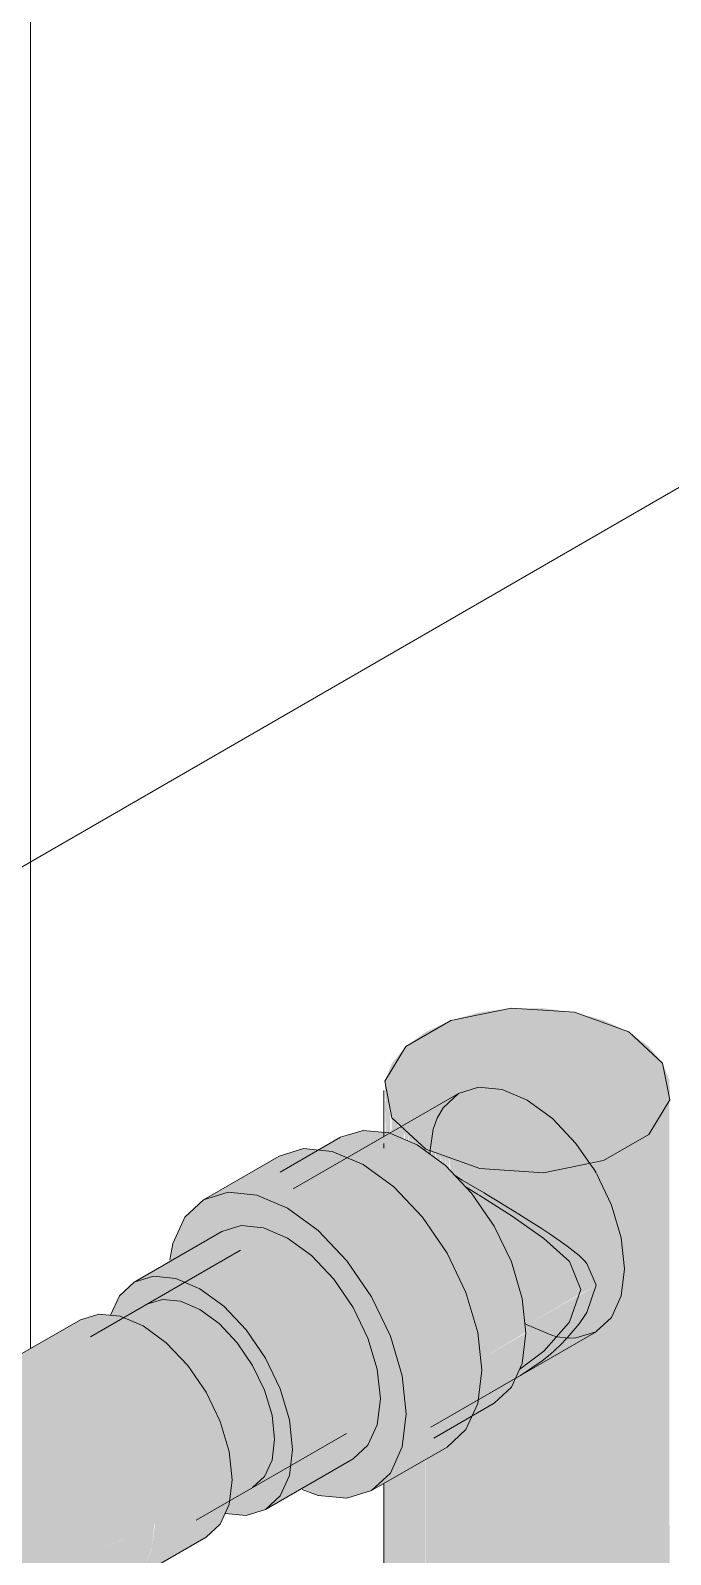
# Model space of a CAD drawing. Header units: millimetres. Extents: x -3576 to 4228, y -1686 to 5244.
# Drawn here: x 1875 to 2102, y 2109 to 2649 of the extents above; entities that cross this region are included whole.
import ezdxf

# ---------------------------------------------------------------- set-up
doc = ezdxf.new("R2010")
doc.units = ezdxf.units.MM
for name, color, linetype, lineweight in [('A-_ANNOTSPNO_A', 7, 'Continuous', 9), ('A_--------_E-', 8, 'Continuous', 9), ('M-_EQPT----_E', 7, 'Continuous', 9), ('M-_WATR----_E', 5, 'Continuous', 9)]:
    doc.layers.add(name, color=color, linetype=linetype, lineweight=lineweight)

# ---------------------------------------------------------------- blocks, each defined once
blk = doc.blocks.new('UV-Cleaner ODV-15 - UV-Cleaner ODV-15_ipt-677162-В50 Аксонометрия')
at = {"layer": 'A_--------_E-', "lineweight": 20}
for color, points in [(10, [(2073.27, 2246.78), (2078.72, 2248.43), (2086.9, 2252.19), (2093.99, 2257.33), (2098.93, 2263.25), (2101.46, 2269.65), (2101.32, 2276.56), (2098.93, 2282.62), (2093.99, 2288.54), (2086.9, 2293.67), (2078.01, 2297.77), (2067.76, 2300.62), (2056.21, 2302.08), (2045.29, 2302.08), (2034.2, 2300.62), (2023.95, 2297.77), (2015.06, 2293.67), (2007.97, 2288.54), (2003.03, 2282.62), (2000.5, 2275.81), (2000.79, 2268.92), (2003.62, 2262.53), (2006.05, 2260.01), (2026.61, 2271.88), (2033.74, 2274.08), (2042.06, 2273.26), (2050.98, 2269.46), (2059.9, 2262.96), (2068.22, 2254.18), (2073.22, 2246.85)]), (254, [(2064.09, 2258.54), (2059.9, 2262.96), (2050.54, 2269.65), (2042.06, 2273.26), (2033.65, 2274.05), (2026.61, 2271.88), (2014.16, 2264.69), (2022.18, 2261.78), (2032.01, 2267.46), (2059.9, 2259.7)])]:
    blk.add_hatch(color=color, dxfattribs=at).paths.add_polyline_path(points)
h = blk.add_hatch(color=10, dxfattribs=at)
h.paths.add_polyline_path([(2008.71, 1268.17), (2011.39, 1273.94), (2015.06, 1271.58), (2015.06, 1313.06), (2011.3, 1310.37), (2011.07, 1310.21), (2008.34, 1308.27), (2003.51, 1302.77), (2000.78, 1296.81), (2000.78, 1288.64), (2000.26, 1288.64), (2000.38, 1282.11), (2001.91, 1276.56), (2005.68, 1270.88), (2007.47, 1269.28)])
h.paths.add_polyline_path([(2000.26, 1326.72), (2015.06, 1335.27), (2014.95, 2142.19), (2000.37, 2133.78), (2000.26, 1336.41)])
h.paths.add_polyline_path([(2002.22, 2257.8), (2002.53, 2258.26), (2002.4, 2264.85), (2000.5, 2269.4), (2000.86, 2257.99), (2002.22, 2257.8)])
h.paths.add_polyline_path([(2002.73, 2258.09), (2002.78, 2258.12), (2002.74, 2259.31)])
h.paths.add_polyline_path([(2002.8, 2258.13), (2002.85, 2258.16), (2002.8, 2259.31)])
h.paths.add_polyline_path([(2002.86, 2258.17), (2002.91, 2258.2), (2002.86, 2259.31)])
h.paths.add_polyline_path([(2002.93, 2258.21), (2002.98, 2258.23), (2002.92, 2259.31)])
h.paths.add_polyline_path([(2002.99, 2258.24), (2005.65, 2260.1), (2002.95, 2263.25), (2002.98, 2259.31)])
h = blk.add_hatch(color=10, dxfattribs=at)
h.paths.add_polyline_path([(2069.35, 1256.81), (2078.72, 1259.58), (2086.9, 1263.42), (2093.99, 1268.65), (2098.34, 1273.55), (2098.49, 1282.01), (2101.08, 1287.85), (2101.67, 1293.3), (2100.28, 1299.11), (2097.14, 1304.41), (2093.11, 1308.71), (2084.91, 1314.15), (2083.91, 1314.64), (2075.35, 1309.7), (2068.22, 1307.5), (2059.76, 1308.38), (2050, 1312.83), (2041.02, 1319.73), (2039.99, 1320.81), (2030.8, 1319.12), (2022.19, 1316.39), (2015.06, 1313.06), (2015.06, 1271.58), (2022.6, 1268), (2032.48, 1265.08), (2040.5, 1263.62), (2050.21, 1262.99), (2059.94, 1263.45), (2069.35, 1264.97), (2069.35, 1259.58)])
h.paths.add_polyline_path([(2085.57, 1315.6), (2101.51, 1318.07), (2101.28, 1324.67), (2086.9, 1316.37)])
h.paths.add_polyline_path([(2101.51, 1318.07), (2101.53, 1318.07), (2101.51, 1318.81)])
h.paths.add_polyline_path([(2101.54, 1318.07), (2101.56, 1318.08), (2101.54, 1318.28)])
h.paths.add_polyline_path([(2101.57, 1318.08), (2101.59, 1318.08), (2101.57, 1318.81)])
h.paths.add_polyline_path([(2035.08, 1326), (2032.88, 1328.66), (2026.61, 1337.85), (2021.13, 1349.26), (2017.68, 1360.85), (2016.51, 1371.83), (2017.68, 1381.45), (2021.58, 1389.48), (2026.61, 1394.14), (2049.24, 1407.38), (2053.08, 1415.87), (2059.94, 1421.97), (2067.17, 1426.35), (2069.35, 1430.98), (2075.89, 1437.05), (2101.57, 1451.88), (2101.32, 2269.3), (2098.93, 2263.25), (2093.54, 2257), (2086.9, 2252.19), (2078.01, 2248.1), (2073.34, 2246.67), (2075.8, 2242.81), (2080.83, 2232.32), (2084.28, 2220.74), (2085.45, 2209.76), (2084.28, 2200.13), (2080.83, 2192.52), (2074.48, 2186.93), (2046.74, 2170.83), (2045.17, 2167.59), (2039.23, 2162.08), (2031.18, 2157.11), (2028.74, 2152.33), (2022.29, 2146.43), (2015.06, 2142.26), (2015.06, 1335.27), (2017.04, 1336.41), (2034.17, 1326.52)])
h = blk.add_hatch(color=254, dxfattribs=at)
h.paths.add_polyline_path([(2068.22, 1307.5), (2075.36, 1309.71), (2083.61, 1314.79), (2082.81, 1315.18), (2085.57, 1315.6), (2095.07, 1321.09), (2095.22, 1326.24), (2085.45, 1330.69), (2075.35, 1338.41), (2068.22, 1345.67), (2053.08, 1355.49), (2045.14, 1361.05), (2036.07, 1369.27), (2031.98, 1379.12), (2036.07, 1390.65), (2045.14, 1401.07), (2048.78, 1403.64), (2049.22, 1407.2), (2026.61, 1394.14), (2021.13, 1389.06), (2017.68, 1381.45), (2016.51, 1371.83), (2017.68, 1360.85), (2021.13, 1349.26), (2027.59, 1336.41), (2033.74, 1327.4), (2035.66, 1325.66), (2043.21, 1321.3), (2040.2, 1320.59), (2042.06, 1318.63), (2050.98, 1312.12), (2060.2, 1308.3), (2065.13, 1307.81)])
h.paths.add_polyline_path([(2046.79, 2170.94), (2075.41, 2187.49), (2080.83, 2192.52), (2084.28, 2200.13), (2085.45, 2209.81), (2084.28, 2220.74), (2080.83, 2232.32), (2077.48, 2239.31), (2075.35, 2203.92), (2072.05, 2194.32), (2065.13, 2185.24), (2055.78, 2176.81), (2046.84, 2171.07)])
at = {"layer": 'A_--------_E-', "color": 191, "lineweight": 20}
for p, q in [((2000.18, 2272.93), (2000.18, 2256.58)), ((2000.21, 2256.64), (1968.06, 2238.07)), ((2000.18, 2254.12), (2000.18, 2252.49)), ((2016.81, 2153.64), (2048.96, 2172.2)), ((2000.18, 2133.67), (2000.18, 1284.16))]:
    blk.add_line(p, q, dxfattribs=at)
at = {"layer": 'A_--------_E-', "color": 181, "lineweight": 20}
for p, q in [((2025.52, 2242.63), (2027.92, 2241.21)), ((2036.23, 2236.27), (2039.68, 2234.19)), ((2047.94, 2229.15), (2051.56, 2226.89)), ((2059.11, 2221.98), (2062.63, 2219.57)), ((2069.36, 2214.42), (2071.39, 2212.44)), ((2071.39, 2193.16), (2069.36, 2190.21)), ((2062.63, 2182.65), (2059.11, 2179.43)), ((2048.6, 2171.98), (2046.83, 2171.03))]:
    blk.add_line(p, q, dxfattribs=at)
at = {"layer": 'A_--------_E-', "color": 191, "lineweight": 20}
for points in [[(2086.9, 2293.67, 0), (2067.76, 2300.62, 0), (2045.29, 2302.08, 0), (2023.95, 2297.77, 0), (2007.97, 2288.54, 0), (2000.5, 2276.22, 0), (2003.03, 2263.25, 0), (2015.06, 2252.19, 0)], [(2015.06, 2252.19, 0), (2034.2, 2245.25, 0), (2056.67, 2243.79, 0), (2078.01, 2248.1, 0), (2093.99, 2257.33, 0), (2101.46, 2269.65, 0), (2098.93, 2282.62, 0), (2086.9, 2293.67, 0)], [(2027.92, 2241.21, 0), (2035.66, 2236.61, 0), (2036.23, 2236.27, 0)], [(2039.68, 2234.19, 0), (2046.45, 2230.06, 0), (2047.94, 2229.15, 0)], [(2051.56, 2226.89, 0), (2056.28, 2223.85, 0), (2059.11, 2221.98, 0)], [(2062.63, 2219.57, 0), (2065.13, 2217.74, 0), (2069.36, 2214.42, 0)], [(2071.39, 2212.44, 0), (2072.05, 2211.62, 0), (2075.35, 2203.92, 0)], [(2075.35, 2203.92, 0), (2072.05, 2194.32, 0), (2071.39, 2193.16, 0)], [(2069.36, 2190.21, 0), (2065.13, 2185.24, 0), (2062.63, 2182.65, 0)], [(2059.11, 2179.43, 0), (2056.28, 2177.13, 0), (2048.6, 2171.98, 0)]]:
    blk.add_polyline3d(points, dxfattribs=at)
at = {"layer": 'A_--------_E-', "color": 253, "lineweight": 20}
for points in [[(2033.65, 2235.97, 0), (2033.06, 2236.34, 0), (2029.3, 2238.68, 0)], [(2069.98, 2202.46, 0), (2065.89, 2212.31, 0), (2056.82, 2220.53, 0), (2045.63, 2228.37, 0), (2033.94, 2235.79, 0)], [(2065.64, 2190.52, 0), (2065.89, 2190.93, 0), (2069.98, 2202.46, 0)], [(2048.38, 2174.2, 0), (2056.82, 2180.52, 0), (2065.63, 2190.52, 0)]]:
    blk.add_polyline3d(points, dxfattribs=at)
blk = doc.blocks.new('UV-Cleaner ODV-15 - Standard-553269-В50 Аксонометрия')
at = {"layer": 'M-_EQPT----_E', "lineweight": 20}
h = blk.add_hatch(color=254, dxfattribs=at)
h.paths.add_polyline_path([(2069.25, 2200.4), (2075.35, 2203.92), (2077.48, 2239.31), (2074.32, 2245.25), (2067.76, 2254.66), (2064.09, 2258.54), (2032.01, 2267.46), (2022.18, 2261.78), (2014.16, 2264.69), (2002.99, 2258.24), (2003.28, 2257.35), (2007.06, 2255.74), (2007.4, 2258.01), (2007.43, 2257.79), (2007.68, 2255.48), (2008.12, 2255.29), (2008.3, 2257.09), (2008.86, 2256.61), (2009.19, 2254.84), (2009.55, 2254.69), (2009.61, 2256.14), (2010.29, 2255.64), (2010.63, 2254.23), (2010.98, 2254.08), (2011.09, 2255.07), (2011.96, 2254.44), (2012.21, 2253.49), (2012.3, 2253.63), (2012.33, 2254.17), (2013.51, 2253.05), (2013.76, 2253.14), (2014.95, 2252.19), (2015.21, 2252.12), (2016.73, 2251.43), (2017.01, 2251.3), (2018.53, 2250.59), (2018.83, 2248.67), (2018.97, 2248.72), (2019, 2250.38), (2020.2, 2249.8), (2020.48, 2247.46), (2020.79, 2247.24), (2021.04, 2249.44), (2022.01, 2248.72), (2022.29, 2246.05), (2022.76, 2245.54), (2022.86, 2248.6), (2023.54, 2248.29), (2023.81, 2244.43), (2030.2, 2238.07), (2043.75, 2229.56), (2050.75, 2224.78), (2058.53, 2218.99), (2065.89, 2212.31), (2069.98, 2202.46), (2069.35, 2200.67)])
h.paths.add_polyline_path([(2070.94, 2213.04), (2070.77, 2213.15), (2070.77, 2213.15)])
h.paths.add_polyline_path([(2070.32, 2213.45), (2070.32, 2213.45), (2069.68, 2213.87)])
h.paths.add_polyline_path([(2069.45, 2214.02), (2069.45, 2214.02), (2069.04, 2214.29)])
h.paths.add_polyline_path([(2062.21, 2219.83), (2062.02, 2220.03), (2062.01, 2220.03)])
h.paths.add_polyline_path([(2061.11, 2220.94), (2060.83, 2221.08), (2060.83, 2221.08)])
h.paths.add_polyline_path([(2051.37, 2226.95), (2051.36, 2226.96), (2051.35, 2227.65)])
h.paths.add_polyline_path([(2002.51, 2257.68), (2002.23, 2257.8), (2002.51, 2257.68)])
h = blk.add_hatch(color=254, dxfattribs=at)
h.paths.add_polyline_path([(2023.33, 2248.39), (2022.84, 2248.29), (2023.04, 2245.25), (2023.32, 2245.25), (2023.33, 2248.29)])
h.paths.add_polyline_path([(2023.4, 2248.35), (2023.33, 2248.1), (2023.4, 2248.29)])
h.paths.add_polyline_path([(2022.02, 2246.32), (2021.98, 2249.01), (2021.04, 2249.44), (2021.04, 2247.06), (2022.01, 2246.34)])
h.paths.add_polyline_path([(2020.21, 2247.66), (2020.2, 2249.83), (2018.95, 2250.4), (2019, 2248.54), (2020.2, 2247.67)])
h.paths.add_polyline_path([(2018.54, 2248.88), (2018.4, 2250.65), (2017.01, 2251.3), (2017.27, 2249.8), (2018.53, 2248.88)])
h.paths.add_polyline_path([(2016.73, 2250.2), (2016.73, 2251.43), (2015.2, 2252.13), (2015.21, 2251.31), (2016.73, 2250.2)])
h.paths.add_polyline_path([(2014.95, 2251.5), (2014.94, 2252.28), (2013.73, 2253.05), (2013.99, 2252.19), (2014.94, 2251.5)])
h.paths.add_polyline_path([(2013.51, 2252.55), (2013.51, 2253.32), (2012.29, 2254.2), (2012.45, 2253.32), (2013.51, 2252.55)])
h.paths.add_polyline_path([(2011.96, 2253.66), (2011.96, 2254.44), (2010.96, 2255.07), (2011.09, 2254.03), (2011.96, 2253.66)])
h.paths.add_polyline_path([(2010.34, 2254.35), (2010.29, 2255.64), (2009.52, 2256.21), (2009.75, 2254.6), (2010.29, 2254.37)])
h.paths.add_polyline_path([(2008.89, 2254.96), (2008.69, 2256.81), (2008.3, 2256.93), (2008.3, 2255.22), (2008.85, 2254.98)])
for color, points in [(9, [(2050.24, 2189.42), (2069.35, 2200.67), (2069.98, 2202.46), (2065.68, 2212.5), (2056.21, 2220.96), (2040.38, 2231.7), (2029.37, 2238.57), (2031.42, 2236.34), (2039.99, 2223.32), (2045.66, 2211.1), (2049.26, 2198.52), (2049.9, 2192.52)]), (254, [(2046.85, 2171.09), (2056.82, 2177.63), (2065.89, 2186.24), (2072.05, 2194.32), (2075.35, 2203.92), (2069.16, 2200.13), (2065.55, 2190.55), (2056.21, 2180.08), (2048.41, 2174.54), (2047, 2171.42)]), (9, [(2048.44, 2174.6), (2056.82, 2180.52), (2065.89, 2190.93), (2069.25, 2200.4), (2050.24, 2189.42), (2050.49, 2186.93), (2048.93, 2175.67), (2048.47, 2174.66)])]:
    blk.add_hatch(color=color, dxfattribs=at).paths.add_polyline_path(points)
at = {"layer": 'M-_EQPT----_E', "color": 191, "lineweight": 20}
for p, q in [((2026.61, 2271.88), (2033.74, 2274.08)), ((2033.74, 2274.08), (2042.06, 2273.26)), ((2026.61, 2271.88), (1968.06, 2238.07)), ((2042.06, 2273.26), (2050.98, 2269.46)), ((2050.98, 2269.46), (2059.9, 2262.96)), ((2059.9, 2262.96), (2068.22, 2254.18)), ((2068.22, 2254.18), (2074.26, 2245.58)), ((2074.29, 2245.53), (2075.36, 2243.73)), ((2075.45, 2243.57), (2080.83, 2232.32)), ((2080.83, 2232.32), (2084.28, 2220.74)), ((2084.28, 2220.74), (2085.45, 2209.76)), ((2085.45, 2209.76), (2084.28, 2200.13)), ((2084.28, 2200.13), (2080.83, 2192.52)), ((2080.83, 2192.52), (2075.42, 2187.48)), ((2016.81, 2153.64), (2075.36, 2187.44))]:
    blk.add_line(p, q, dxfattribs=at)
at = {"layer": 'M-_EQPT----_E', "color": 181, "lineweight": 20}
blk.add_line((2016.52, 2250.37), (2016.56, 2251.58), dxfattribs=at)
at = {"layer": 'M-_EQPT----_E', "color": 253, "lineweight": 20}
for p, q in [((2050.98, 2189.85), (2050.12, 2190.36)), ((2065.45, 2185.18), (2061.57, 2185.67))]:
    blk.add_line(p, q, dxfattribs=at)
for points in [[(2019.06, 2263.1, 0), (2021.13, 2266.8, 0), (2026.61, 2271.88, 0)], [(2016.57, 2251.74, 0), (2017.68, 2259.18, 0), (2019.06, 2263.1, 0)], [(2061.57, 2185.67, 0), (2059.9, 2186.06, 0), (2050.98, 2189.85, 0)], [(2075.26, 2187.38, 0), (2068.22, 2185.24, 0), (2065.45, 2185.18, 0)]]:
    blk.add_polyline3d(points, dxfattribs=at)
blk.add_blockref('UV-Cleaner ODV-15 - UV-Cleaner ODV-15_ipt-677162-В50 Аксонометрия', (0, 0))
blk = doc.blocks.new('COMER_EL50_U-PVC отвод 90 - DN16-DN315 _Grey_-V1-В50 Аксонометрия')
at = {"layer": 'M-_WATR----_E', "lineweight": 20}
for points in [[(1792.05, 2119.19), (1793.12, 2129.21), (1796.26, 2139.79), (1801.26, 2150.2), (1807.78, 2159.74), (1815.37, 2167.75), (1823.51, 2173.69), (1831.66, 2177.16), (1839.25, 2177.91), (1845.76, 2175.9), (1818.4, 2191.69), (1811.88, 2193.71), (1804.29, 2192.95), (1796.15, 2189.49), (1788, 2183.55), (1780.41, 2175.54), (1773.9, 2166), (1768.9, 2155.59), (1765.62, 2143.81), (1764.68, 2134.99), (1785.5, 2122.97)], [(1919.04, 2119.19), (1946.41, 2134.99), (1945.33, 2145.01), (1942.19, 2155.59), (1937.19, 2166), (1929.47, 2176.81), (1923.08, 2183.55), (1914.94, 2189.49), (1906.8, 2192.95), (1899.21, 2193.71), (1892.69, 2191.69), (1865.33, 2175.9), (1871.84, 2177.91), (1880.25, 2176.81), (1887.58, 2173.69), (1895.72, 2167.75), (1903.31, 2159.74), (1909.83, 2150.2), (1914.83, 2139.79), (1917.97, 2129.21)], [(1855.54, 2104.01), (1869.59, 2104.64), (1883.29, 2106.54), (1896.31, 2109.66), (1908.63, 2114.06), (1919.04, 2119.19), (1917.97, 2129.21), (1914.83, 2139.79), (1909.83, 2150.2), (1903.31, 2159.74), (1895.72, 2167.75), (1887.58, 2173.69), (1879.43, 2177.16), (1871.84, 2177.91), (1862.78, 2174.85), (1855.22, 2174.12), (1847.89, 2175.02), (1842.81, 2176.81), (1839.25, 2177.91), (1830.84, 2176.81), (1823.51, 2173.69), (1815.37, 2167.75), (1807.78, 2159.74), (1801.26, 2150.2), (1796.26, 2139.79), (1793.12, 2129.21), (1792.05, 2119.19), (1802.76, 2113.91), (1814.78, 2109.66), (1830.62, 2106.15), (1841.5, 2104.64), (1848.52, 2104.32)], [(1801.26, 2098.82), (1796.26, 2103.46), (1793.07, 2110.81), (1792.05, 2119.19), (1764.68, 2134.99), (1765.75, 2126.2), (1768.97, 2119.19), (1773.9, 2114.62), (1793.12, 2103.52)], [(1909.83, 2098.82), (1937.19, 2114.62), (1942.19, 2119.26), (1945.33, 2126.2), (1946.41, 2134.99), (1919.04, 2119.19), (1917.97, 2110.41), (1914.83, 2103.46)], [(1849.13, 2085.39), (1862.91, 2085.42), (1872.76, 2086.5), (1882.8, 2088.35), (1891.89, 2091.05), (1901.89, 2095.01), (1909.83, 2098.82), (1914.83, 2103.46), (1918.02, 2110.81), (1918.82, 2119.08), (1908.33, 2113.91), (1896.31, 2109.66), (1883.29, 2106.54), (1869.59, 2104.64), (1855.54, 2104.01), (1841.5, 2104.64), (1827.79, 2106.54), (1813.8, 2110), (1801.72, 2114.42), (1792.05, 2119.19), (1793.12, 2110.41), (1796.26, 2103.46), (1801.72, 2098.6), (1812.24, 2093.62), (1823.14, 2089.86), (1832.3, 2087.7), (1846.54, 2085.76)]]:
    blk.add_hatch(color=47, dxfattribs=at).paths.add_polyline_path(points)
at = {"layer": 'M-_WATR----_E', "color": 180, "lineweight": 20}
for p, q in [((1845.76, 2175.9), (1818.4, 2191.69)), ((1892.69, 2191.69), (1865.33, 2175.9)), ((1773.9, 2114.62), (1801.26, 2098.82)), ((1909.83, 2098.82), (1937.19, 2114.62))]:
    blk.add_line(p, q, dxfattribs=at)
for points in [[(1764.68, 2134.99, 0), (1765.75, 2145.01, 0), (1768.9, 2155.59, 0), (1773.9, 2166, 0), (1780.41, 2175.54, 0), (1788, 2183.55, 0), (1796.15, 2189.49, 0), (1804.29, 2192.95, 0), (1811.88, 2193.71, 0), (1818.4, 2191.69, 0)], [(1892.69, 2191.69, 0), (1899.21, 2193.71, 0), (1906.8, 2192.95, 0), (1914.94, 2189.49, 0), (1923.08, 2183.55, 0), (1930.67, 2175.54, 0), (1937.19, 2166, 0), (1942.19, 2155.59, 0), (1945.33, 2145.01, 0), (1946.41, 2134.99, 0)], [(1865.34, 2175.91, 0), (1865.31, 2175.89, 0), (1865.19, 2175.83, 0), (1865.01, 2175.75, 0), (1864.76, 2175.65, 0), (1864.44, 2175.53, 0), (1864.06, 2175.4, 0), (1863.63, 2175.26, 0), (1863.14, 2175.12, 0), (1862.6, 2174.98, 0), (1862.02, 2174.85, 0), (1861.39, 2174.72, 0), (1860.73, 2174.61, 0), (1860.04, 2174.5, 0), (1859.33, 2174.41, 0), (1858.59, 2174.34, 0), (1857.83, 2174.27, 0), (1857.06, 2174.23, 0), (1856.28, 2174.21, 0), (1855.5, 2174.2, 0), (1854.71, 2174.21, 0), (1853.94, 2174.24, 0), (1853.17, 2174.28, 0), (1852.41, 2174.34, 0), (1851.67, 2174.42, 0), (1850.96, 2174.52, 0), (1850.27, 2174.62, 0), (1849.62, 2174.74, 0), (1849, 2174.87, 0), (1848.42, 2175, 0), (1847.89, 2175.14, 0), (1847.41, 2175.28, 0), (1846.98, 2175.41, 0), (1846.61, 2175.54, 0), (1846.3, 2175.66, 0), (1846.05, 2175.76, 0), (1845.88, 2175.84, 0), (1845.77, 2175.89, 0), (1845.74, 2175.91, 0)], [(1773.9, 2114.62, 0), (1768.9, 2119.26, 0), (1765.75, 2126.2, 0), (1764.68, 2134.99, 0)], [(1946.41, 2134.99, 0), (1945.33, 2126.2, 0), (1942.19, 2119.26, 0), (1937.19, 2114.62, 0)], [(1801.26, 2098.82, 0), (1803.89, 2097.36, 0), (1806.54, 2096, 0), (1809.21, 2094.74, 0), (1811.9, 2093.57, 0), (1814.61, 2092.49, 0), (1817.33, 2091.49, 0), (1820.07, 2090.58, 0), (1822.82, 2089.74, 0), (1825.59, 2088.98, 0), (1828.37, 2088.29, 0), (1831.16, 2087.67, 0), (1833.95, 2087.13, 0), (1836.76, 2086.65, 0), (1839.58, 2086.24, 0), (1842.4, 2085.9, 0), (1845.23, 2085.63, 0), (1848.07, 2085.43, 0), (1850.9, 2085.28, 0), (1853.74, 2085.21, 0), (1856.58, 2085.2, 0), (1859.42, 2085.26, 0), (1862.26, 2085.38, 0), (1865.09, 2085.57, 0), (1867.92, 2085.82, 0), (1870.75, 2086.15, 0), (1873.57, 2086.53, 0), (1876.38, 2086.99, 0), (1879.18, 2087.52, 0), (1881.97, 2088.11, 0), (1884.75, 2088.78, 0), (1887.52, 2089.53, 0), (1890.28, 2090.34, 0), (1893.02, 2091.24, 0), (1895.75, 2092.21, 0), (1898.46, 2093.27, 0), (1901.15, 2094.42, 0), (1903.83, 2095.65, 0), (1906.48, 2096.99, 0), (1909.12, 2098.42, 0), (1909.83, 2098.82, 0)]]:
    blk.add_polyline3d(points, dxfattribs=at)
blk = doc.blocks.new('COMER_UN82_U-PVC муфта разборная ВКС- ВР_U-PVC_ с прокладкой EPDM - DN20xG1_2_ - DN63xG2_-V10-В50 Аксонометрия')
at = {"layer": 'M-_WATR----_E', "lineweight": 20}
for points in [[(2034.44, 2177.72), (2050.47, 2187.21), (2049.19, 2199.25), (2045.34, 2212.18), (2039.23, 2224.91), (2031.26, 2236.57), (2021.98, 2246.37), (2011.09, 2254.03), (2002.06, 2257.87), (1992.78, 2258.79), (1983.76, 2255.72), (1976.97, 2251.8), (1981.9, 2251.31), (1992.79, 2246.68), (2003.68, 2238.74), (2014.57, 2226.94), (2022.54, 2215.28), (2029.22, 2201.35), (2033.43, 2187.21), (2034.12, 2180.76)], [(2008.13, 2158.38), (2034.86, 2173.81), (2033.43, 2187.21), (2029.22, 2201.35), (2022.54, 2215.28), (2013.82, 2228.03), (2003.68, 2238.74), (1992.79, 2246.68), (1981.9, 2251.31), (1971.75, 2252.32), (1963.04, 2249.63), (1936.31, 2234.2), (1945.02, 2236.89), (1955.17, 2235.88), (1966.06, 2231.25), (1976.95, 2223.31), (1987.09, 2212.6), (1995.81, 2199.84), (2002.49, 2185.92), (2006.7, 2171.78)], [(1987.09, 2128.45), (1995.81, 2131.14), (2002.49, 2137.34), (2006.7, 2146.63), (2008.13, 2158.38), (2006.7, 2171.78), (2002.49, 2185.92), (1995.81, 2199.84), (1987.09, 2212.6), (1976.95, 2223.31), (1965.97, 2231.29), (1955.17, 2235.88), (1945.02, 2236.89), (1936.31, 2234.2), (1929.62, 2228), (1925.34, 2218.06), (1924.66, 2212.46), (1942.81, 2222.94), (1949.62, 2225.04), (1957.55, 2224.26), (1966.06, 2220.64), (1974.57, 2214.43), (1982.5, 2206.06), (1989.31, 2196.09), (1994.53, 2185.21), (1997.82, 2174.16), (1998.94, 2163.69), (1997.82, 2154.51), (1994.53, 2147.24), (1989.31, 2142.4), (1971.16, 2131.92), (1976.95, 2129.46), (1986.93, 2128.47)], [(1967.82, 2145.72), (1998.94, 2163.69), (1997.82, 2174.16), (1994.19, 2185.92), (1989.31, 2196.09), (1982.5, 2206.06), (1974.57, 2214.43), (1965.97, 2220.67), (1957.55, 2224.26), (1949.62, 2225.04), (1942.81, 2222.94), (1911.69, 2204.98), (1918.5, 2207.08), (1926.43, 2206.29), (1934.94, 2202.67), (1943.45, 2196.47), (1951.38, 2188.09), (1958.83, 2176.81), (1963.42, 2167.25), (1966.7, 2156.2)], [(1951.38, 2122.33), (1958.44, 2124.67), (1963.42, 2129.28), (1966.7, 2136.54), (1967.77, 2146.22), (1966.7, 2156.2), (1962.78, 2168.58), (1957.87, 2178.6), (1951.01, 2188.49), (1943.05, 2196.76), (1934.54, 2202.84), (1926.43, 2206.29), (1918.5, 2207.08), (1911.69, 2204.98), (1906.47, 2200.13), (1903.54, 2193.28), (1906.8, 2192.95), (1908.18, 2192.55), (1916.19, 2197.18), (1921.8, 2198.87), (1928.2, 2198.19), (1935.77, 2194.72), (1941.81, 2190.32), (1948.2, 2183.57), (1953.69, 2175.53), (1957.91, 2166.76), (1960.56, 2157.84), (1961.46, 2149.4), (1960.56, 2141.99), (1957.91, 2136.14), (1953.69, 2132.23), (1945.49, 2127.49), (1945.11, 2125.7), (1943.92, 2123.07), (1946.41, 2122.83)], [(2031.38, 2157.55), (2039.23, 2162.08), (2045.34, 2167.75), (2049.25, 2176.81), (2050.5, 2186.99), (2034.44, 2177.72), (2034.86, 2173.81), (2033.43, 2162.06), (2031.76, 2158.38)], [(1995.81, 2131.14), (2022.6, 2146.63), (2029.22, 2152.77), (2033.43, 2162.06), (2034.86, 2173.81), (2008.13, 2158.38), (2006.7, 2146.63), (2002.49, 2137.34), (1997.82, 2133)], [(1958.19, 2124.44), (1989.31, 2142.4), (1994.53, 2147.24), (1997.82, 2154.51), (1998.94, 2163.69), (1967.82, 2145.72), (1966.7, 2136.54), (1963.42, 2129.28)]]:
    blk.add_hatch(color=47, dxfattribs=at).paths.add_polyline_path(points)
at = {"layer": 'M-_WATR----_E', "color": 180, "lineweight": 20}
for p, q in [((1984.81, 2256.33), (1963.46, 2244)), ((1963.04, 2249.63), (1936.31, 2234.2)), ((1942.81, 2222.94), (1911.69, 2204.98)), ((2017.87, 2149.75), (2039.23, 2162.08)), ((1995.81, 2131.14), (2022.54, 2146.57)), ((1958.19, 2124.44), (1989.31, 2142.4))]:
    blk.add_line(p, q, dxfattribs=at)
for points in [[(1984.81, 2256.33, 0), (1992.78, 2258.79, 0), (2002.06, 2257.87, 0), (2012.02, 2253.63, 0), (2021.98, 2246.37, 0), (2031.26, 2236.57, 0), (2039.23, 2224.91, 0), (2045.34, 2212.18, 0), (2049.19, 2199.25, 0), (2050.5, 2186.99, 0)], [(1963.04, 2249.63, 0), (1971.75, 2252.32, 0), (1981.9, 2251.31, 0), (1992.79, 2246.68, 0), (2003.68, 2238.74, 0), (2013.82, 2228.03, 0), (2022.54, 2215.28, 0), (2029.22, 2201.35, 0), (2033.43, 2187.21, 0), (2034.86, 2173.81, 0)], [(2008.13, 2158.38, 0), (2006.7, 2171.78, 0), (2002.49, 2185.92, 0), (1995.81, 2199.84, 0), (1987.09, 2212.6, 0), (1976.95, 2223.31, 0), (1966.06, 2231.25, 0), (1955.17, 2235.88, 0), (1945.02, 2236.89, 0), (1936.31, 2234.2, 0), (1929.62, 2228, 0), (1925.42, 2218.71, 0), (1924.31, 2212.76, 0)], [(1998.94, 2163.69, 0), (1997.82, 2174.16, 0), (1994.53, 2185.21, 0), (1989.31, 2196.09, 0), (1982.5, 2206.06, 0), (1974.57, 2214.43, 0), (1966.06, 2220.64, 0), (1957.55, 2224.26, 0), (1949.62, 2225.04, 0), (1942.81, 2222.94, 0)], [(1967.82, 2145.72, 0), (1966.7, 2156.2, 0), (1963.42, 2167.25, 0), (1958.19, 2178.13, 0), (1951.38, 2188.09, 0), (1943.45, 2196.47, 0), (1934.94, 2202.67, 0), (1926.43, 2206.29, 0), (1918.5, 2207.08, 0), (1911.69, 2204.98, 0), (1906.47, 2200.13, 0), (1903.32, 2193.35, 0)], [(1916.19, 2197.18, 0), (1921.69, 2198.88, 0), (1928.08, 2198.24, 0), (1934.94, 2195.32, 0), (1941.81, 2190.32, 0), (1948.2, 2183.57, 0), (1953.69, 2175.53, 0), (1957.91, 2166.76, 0), (1960.56, 2157.84, 0), (1961.46, 2149.4, 0)], [(2050.5, 2186.99, 0), (2049.19, 2176.25, 0), (2045.34, 2167.75, 0), (2039.23, 2162.08, 0)], [(2034.86, 2173.81, 0), (2033.43, 2162.06, 0), (2029.22, 2152.77, 0), (2022.54, 2146.57, 0)], [(1989.31, 2142.4, 0), (1994.53, 2147.24, 0), (1997.82, 2154.51, 0), (1998.94, 2163.69, 0)], [(1971.2, 2131.49, 0), (1976.95, 2129.46, 0), (1987.09, 2128.45, 0), (1995.81, 2131.14, 0), (2002.49, 2137.34, 0), (2006.7, 2146.63, 0), (2008.13, 2158.38, 0)], [(1961.46, 2149.4, 0), (1960.56, 2141.99, 0), (1957.91, 2136.14, 0), (1953.69, 2132.23, 0)], [(1943.94, 2123, 0), (1951.38, 2122.33, 0), (1958.19, 2124.44, 0), (1963.42, 2129.28, 0), (1966.7, 2136.54, 0), (1967.82, 2145.72, 0)]]:
    blk.add_polyline3d(points, dxfattribs=at)

msp = doc.modelspace()

# ---------------------------------------------------------------- hatches: boundary and pattern name
at = {"layer": 'M-_WATR----_E'}
for points in [[(1919.31, 2186.3), (1934.94, 2195.32), (1928.08, 2198.24), (1921.69, 2198.88), (1916.19, 2197.18), (1908.3, 2192.32), (1914.94, 2189.49)], [(1945.83, 2140.37), (1961.46, 2149.4), (1960.56, 2157.84), (1957.91, 2166.76), (1952.82, 2176.81), (1948.2, 2183.57), (1941.81, 2190.32), (1934.94, 2195.32), (1919.31, 2186.3), (1923.08, 2183.55), (1931.7, 2174.04), (1937.47, 2165.43), (1942.19, 2155.59), (1945.46, 2143.81), (1945.76, 2141.07)], [(1945.49, 2127.49), (1953.69, 2132.23), (1958.19, 2136.77), (1960.56, 2141.99), (1961.46, 2149.4), (1945.83, 2140.37), (1946.25, 2133.74), (1945.66, 2128.83)]]:
    msp.add_hatch(color=47, dxfattribs=at).paths.add_polyline_path(points)

# ---------------------------------------------------------------- linework, layer by layer
at = {"layer": 'A-_ANNOTSPNO_A'}
msp.add_line((3779.08, 3453.31), (-25.65, 1256.65), dxfattribs=at)
at = {"layer": 'M-_WATR----_E', "color": 180, "lineweight": 20}
for p, q in [((1874.98, 2181.47), (1874.98, 2868.47)), ((1949.43, 2216.37), (1896.19, 2185.63)), ((1933.69, 2120.68), (1986.93, 2151.42))]:
    msp.add_line(p, q, dxfattribs=at)

# ---------------------------------------------------------------- block references
at = {"layer": 'M-_EQPT----_E', "color": 191, "lineweight": 20}
msp.add_blockref('UV-Cleaner ODV-15 - Standard-553269-В50 Аксонометрия', (0, 0), dxfattribs=at)
at = {"layer": 'M-_WATR----_E', "color": 180, "lineweight": 20}
for name in ['COMER_UN82_U-PVC муфта разборная ВКС- ВР_U-PVC_ с прокладкой EPDM - DN20xG1_2_ - DN63xG2_-V10-В50 Аксонометрия', 'COMER_EL50_U-PVC отвод 90 - DN16-DN315 _Grey_-V1-В50 Аксонометрия']:
    msp.add_blockref(name, (0, 0), dxfattribs=at)

doc.saveas('drawing.dxf')
